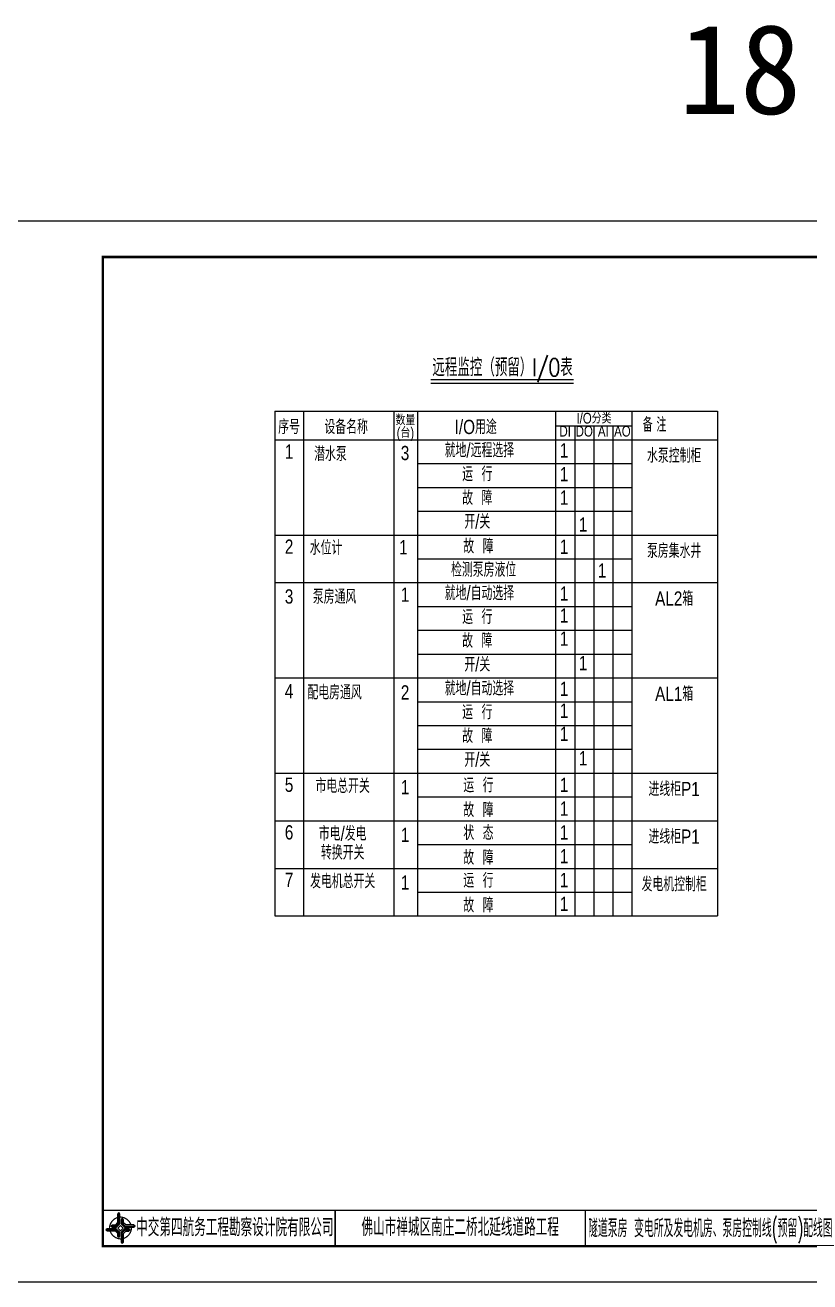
# Model space of a CAD drawing. Header units: millimetres. Extents: x 210068 to 672068, y -299976 to -107099.
# Drawn here: x 630894 to 652853, y -294192 to -259001 of the extents above; entities that cross this region are included whole.
import ezdxf
from ezdxf.enums import TextEntityAlignment as Align

# ---------------------------------------------------------------- set-up
doc = ezdxf.new("R2010")
doc.units = ezdxf.units.MM
doc.header["$LTSCALE"] = 1000
doc.header["$MEASUREMENT"] = 0
doc.layers.add('1', color=1, linetype='Continuous')
doc.layers.add('图框', color=7, linetype='Continuous')
doc.styles.add('-黑体', font='SIMHEI.TTF')
doc.styles.add('fsd', font='mon.shx', dxfattribs={"width": 0.8, "bigfont": 'fsd.shx'})
doc.styles.get("Standard").update_dxf_attribs({"font": 'simplex1.shx', "width": 0.7, "bigfont": 'HZTXT.shx'})
doc.styles.add('四航院', font='simplex1.shx', dxfattribs={"width": 0.7, "height": 3.5, "bigfont": 'HZTXT.shx'})

# ---------------------------------------------------------------- blocks, each defined once
blk = doc.blocks.new('tb')
at = {"lineweight": -3}
h = blk.add_hatch(color=256, dxfattribs=at)
h.paths.add_polyline_path([(-1.23, -0.13), (-3.78, -0.14), (-4.14, -0.41), (-1.4, -0.44), (-0.56, -1.24), (-0.54, -2.62), (-0.27, -2.2), (-0.26, -1.06)])
h.paths.add_polyline_path([(0.13, -1.08), (0.14, -3.86), (0.41, -4.26), (0.44, -1.24), (1.25, -0.43), (2.66, -0.43), (2.26, -0.16), (1.07, -0.15)])
h.paths.add_polyline_path([(1.08, 0.3), (3.62, 0.3), (4.02, 0.56), (1.25, 0.57), (0.43, 1.39), (0.43, 2.8), (0.16, 2.41), (0.15, 1.24)])
h.paths.add_polyline_path([(-0.28, 1.21), (-0.28, 3.99), (-0.56, 4.39), (-0.57, 1.41), (-1.38, 0.6), (-2.74, 0.56), (-2.33, 0.3), (-1.2, 0.29)])
for p, q in [((-0.56, 4.39), (-0.57, 1.41)), ((-1.38, 0.6), (-2.74, 0.56)), ((-0.57, 1.41), (-1.38, 0.6)), ((0.43, 2.8), (0.43, 1.39)), ((0.43, 1.39), (1.25, 0.57)), ((1.25, 0.57), (4.02, 0.56)), ((-4.14, -0.41), (-1.4, -0.44)), ((-1.4, -0.44), (-0.56, -1.24)), ((-0.56, -1.24), (-0.54, -2.62)), ((0.41, -4.26), (0.44, -1.24)), ((0.44, -1.24), (1.25, -0.43)), ((1.25, -0.43), (2.66, -0.43))]:
    blk.add_line(p, q, dxfattribs=at)
at = {"lineweight": -3, "flags": 128}
for points in [[(-0.9, 3.99), (-0.9, 1.58), (-1.53, 0.91), (-2.34, 0.91), (-2.74, 0.56), (-2.33, 0.3), (-1.2, 0.29), (-0.28, 1.21), (-0.28, 3.99), (-0.56, 4.39)], [(-0.04, 0.77), (0.68, 0.04), (-0.04, -0.69), (-0.77, 0.05)], [(3.62, 0.92), (1.43, 0.92), (0.77, 1.54), (0.77, 2.38), (0.43, 2.8), (0.16, 2.41), (0.15, 1.24), (1.08, 0.3), (3.62, 0.3), (4.02, 0.56)], [(-3.73, -0.76), (-1.54, -0.76), (-0.89, -1.39), (-0.89, -2.21), (-0.54, -2.62), (-0.27, -2.2), (-0.26, -1.06), (-1.23, -0.13), (-3.78, -0.14), (-4.14, -0.41)], [(0.75, -3.85), (0.75, -1.43), (1.4, -0.78), (2.26, -0.78), (2.66, -0.43), (2.26, -0.16), (1.07, -0.15), (0.13, -1.08), (0.14, -3.86), (0.41, -4.26)]]:
    blk.add_lwpolyline(points, close=True, dxfattribs=at)
at = {"lineweight": -3, "const_width": 0.35, "flags": 128}
for points in [[(-0.9, 3.02, 0.324167), (-3.16, -0.14)], [(2.88, 0.92, 0.324403), (-0.24, 3.15)], [(0.75, -2.86, 0.325418), (3.02, 0.26)], [(-2.98, -0.76, 0.322976), (0.14, -2.98)]]:
    blk.add_lwpolyline(points, format="xyb", dxfattribs=at)
blk = doc.blocks.new('series')
at = {"width": 0.75}
for tag, height, p in [('页码', 4, (-35, -19)), ('图名', 5, (-220, -282)), ('图号', 5, (-20, -282))]:
    blk.add_attdef(tag, text='', height=height, dxfattribs=at).set_placement(p, align=Align.MIDDLE_CENTER)

msp = doc.modelspace()

# ---------------------------------------------------------------- linework, layer by layer
msp.add_line((642242.8, -269025.8), (646241.2, -269025.8))
at = {"color": 3}
for p, q in [((637880.1, -269812.6), (637880.1, -283945.9)), ((637880.1, -269812.6), (650273.2, -269812.6)), ((650273.2, -269812.6), (650273.2, -283945.9)), ((637880.1, -283945.9), (650273.2, -283945.9)), ((637880.1, -283945.9), (650273.2, -283945.9))]:
    msp.add_line(p, q, dxfattribs=at)
at = {"color": 7}
for p, q in [((638680.1, -269812.6), (638680.1, -283945.9)), ((641206.5, -269812.6), (641206.5, -283945.9)), ((641873.2, -269812.6), (641873.2, -283945.9)), ((645739.8, -269812.6), (645739.8, -283945.9)), ((647873.2, -269812.6), (647873.2, -283945.9)), ((645739.8, -270220.2), (647873.2, -270220.2)), ((646273.2, -270220.2), (646273.2, -283945.9)), ((646806.5, -270220.2), (646806.5, -283945.9)), ((647339.8, -270220.2), (647339.8, -283945.9)), ((637880.1, -270612.6), (638680.1, -270612.6)), ((638680.1, -270612.6), (647873.2, -270612.6)), ((638680.1, -270612.6), (650273.2, -270612.6)), ((641873.2, -271279.3), (647873.2, -271279.3)), ((641873.2, -271945.9), (647873.2, -271945.9)), ((641873.2, -272612.6), (647873.2, -272612.6)), ((637880.1, -273279.3), (638680.1, -273279.3)), ((638680.1, -273279.3), (650273.2, -273279.3)), ((641873.2, -273945.9), (647873.2, -273945.9)), ((637880.1, -274612.6), (650273.2, -274612.6)), ((641873.2, -275279.3), (647873.2, -275279.3)), ((641873.2, -275945.9), (647873.2, -275945.9)), ((641873.2, -276612.6), (647873.2, -276612.6)), ((637880.1, -277279.3), (650273.2, -277279.3)), ((641873.2, -277945.9), (647873.2, -277945.9)), ((641873.2, -277945.9), (647873.2, -277945.9)), ((641873.2, -278612.6), (647873.2, -278612.6)), ((641873.2, -278612.6), (647873.2, -278612.6)), ((641873.2, -279279.3), (647873.2, -279279.3)), ((637880.1, -279945.9), (650273.2, -279945.9)), ((637880.1, -279945.9), (650273.2, -279945.9)), ((641873.2, -280612.6), (647873.2, -280612.6)), ((637880.1, -281279.3), (650273.2, -281279.3)), ((641873.2, -281945.9), (647873.2, -281945.9)), ((637880.1, -282612.6), (650273.2, -282612.6)), ((641873.2, -283279.3), (647873.2, -283279.3)), ((637880.1, -283945.9), (650273.2, -283945.9)), ((637880.1, -283945.9), (650273.2, -283945.9))]:
    msp.add_line(p, q, dxfattribs=at)
msp.add_lwpolyline([(672068.5, -294191.9), (672068.5, -264491.9), (630068.5, -264491.9), (630068.5, -294191.9)], close=True)
for points, const_width in [([(671068.5, -265491.9), (633068.5, -265491.9), (633068.5, -293191.9), (671068.5, -293191.9), (671068.5, -265491.9)], 70), ([(642242.8, -268925.8), (646241.2, -268925.8)], 40), ([(633068.5, -292191.9), (671068.5, -292191.9)], 40)]:
    msp.add_lwpolyline(points, dxfattribs=dict(const_width=const_width))
at = {"layer": '图框', "const_width": 40}
for points in [[(639568.5, -292191.9), (639568.5, -293191.9)], [(646568.5, -293191.9), (646568.5, -292191.9)]]:
    msp.add_lwpolyline(points, dxfattribs=at)

# ---------------------------------------------------------------- block references
ref = msp.add_blockref('series', (672068.5, -264491.9), dxfattribs=dict(xscale=100, yscale=100, zscale=100))
ref.add_attrib('页码', '第  18  页    共  19  页', dxfattribs={"height": 400, "width": 0.75}).set_placement((668568.5, -266391.9), align=Align.MIDDLE_CENTER)
ref.add_attrib('图名', '隧道泵房 变电所及发电机房、泵房控制线(预留)配线图', dxfattribs={"height": 500, "width": 0.55}).set_placement((650068.5, -292691.9), align=Align.MIDDLE_CENTER)
ref.add_attrib('图号', 'S5-DQ-01-18', dxfattribs={"height": 480, "width": 0.5}).set_placement((670068.5, -292691.9), align=Align.MIDDLE_CENTER)
at = {"lineweight": -3, "xscale": 100, "yscale": 100, "zscale": 100}
msp.add_blockref('tb', (633568, -292691.4), dxfattribs=at)

# ---------------------------------------------------------------- texts
at = {"style": '-黑体'}
msp.add_text('18', height=2520, dxfattribs=at).set_placement((649184.2, -261490.2))
at = {"color": 7, "style": 'fsd'}
for s, height, width, p in [('数量', 300, 0.8, (641534.7, -270205.1)), ('I/O分类', 300, 0.8, (646811.4, -270157.5)), ('序号', 400, 0.8, (638279.2, -270451.7)), ('设备名称', 400, 0.8, (639876.7, -270451.7)), ('(台)', 300, 0.8, (641534.7, -270558.2)), ('I/O用途', 400, 0.8, (643502.2, -270451.7)), ('DI', 300, 0.8, (646007.2, -270522)), ('DO', 300, 0.8, (646540.5, -270522)), ('AI', 300, 0.8, (647073.8, -270522)), ('AO', 300, 0.8, (647607.2, -270522)), ('备 注', 400, 0.7, (648507.4, -270388)), ('1', 400, 0.8, (638279.2, -271143.6)), ('潜水泵', 400, 0.8, (639437, -271208.6)), ('3', 400, 0.8, (641525, -271182.3)), (' 就地/远程选择', 400, 0.8, (643546, -271104.1)), ('1', 400, 0.8, (645974.1, -271109.7)), ('运  行', 400, 0.8, (643546, -271770.7)), ('1', 400, 0.8, (645974.1, -271775.7)), ('故  障', 400, 0.8, (643546, -272437.4)), ('1', 400, 0.8, (645974.1, -272431.8)), ('开/关', 400, 0.8, (643546, -273104.1)), ('1', 400, 0.8, (646507.4, -273182.9)), ('2', 400, 0.8, (638279.2, -273804.7)), ('水位计', 400, 0.8, (639314.1, -273834.6)), ('1', 400, 0.8, (641475.5, -273822)), ('故  障', 400, 0.8, (643579.5, -273793.4)), ('1', 400, 0.8, (645974.1, -273806.9)), ('检测泵房液位', 400, 0.8, (643723.9, -274448.9)), ('1', 400, 0.8, (647040.8, -274473.6)), ('3', 400, 0.8, (638279.2, -275199.4)), ('泵房通风', 400, 0.8, (639552.6, -275204.9)), ('1', 400, 0.8, (641525, -275149.1)), (' 就地/自动选择', 400, 0.8, (643546, -275104.1)), ('1', 400, 0.8, (645974.1, -275118.4)), ('运  行', 400, 0.8, (643546, -275770.7)), ('1', 400, 0.8, (645974.1, -275732)), ('故  障', 400, 0.8, (643546, -276437.4)), ('1', 400, 0.8, (645974.1, -276380.6)), ('开/关', 400, 0.8, (643546, -277104.1)), ('1', 400, 0.8, (646507.4, -277064.3)), ('4', 400, 0.8, (638279.2, -277851)), ('配电房通风', 400, 0.8, (639552.6, -277884.2)), ('2', 400, 0.8, (641525, -277885.9)), (' 就地/自动选择', 400, 0.8, (643546, -277770.7)), ('1', 400, 0.8, (645974.1, -277785.1)), ('运  行', 400, 0.8, (643546, -278437.4)), ('1', 400, 0.8, (645974.1, -278398.6)), ('故  障', 400, 0.8, (643546, -279104.1)), ('1', 400, 0.8, (645974.1, -279047.2)), ('开/关', 400, 0.8, (643546, -279770.7)), ('1', 400, 0.8, (646507.4, -279730.9)), ('5', 400, 0.8, (638279.2, -280471.3)), ('市电总开关', 400, 0.8, (639779.7, -280505.2)), ('运  行', 400, 0.8, (643579.5, -280484.8)), ('1', 400, 0.8, (645974.1, -280473.6)), ('1', 400, 0.8, (641528.8, -280538.6)), ('故  障', 400, 0.8, (643579.5, -281177.2)), ('1', 400, 0.8, (645974.1, -281140.3)), ('6', 400, 0.8, (638279.2, -281804.7)), ('市电/发电', 400, 0.8, (639779.7, -281838.5)), ('1', 400, 0.8, (641528.8, -281872)), ('状  态', 400, 0.8, (643579.5, -281818.2)), ('1', 400, 0.8, (645974.1, -281806.9)), ('转换开关', 400, 0.8, (639779.7, -282368.1)), ('故  障', 400, 0.8, (643579.5, -282510.5)), ('1', 400, 0.8, (645974.1, -282473.6)), ('7', 400, 0.8, (638279.2, -283138)), ('发电机总开关', 400, 0.8, (639779.7, -283171.9)), ('1', 400, 0.8, (641528.8, -283205.3)), ('运  行', 400, 0.8, (643579.5, -283151.5)), ('1', 400, 0.8, (645974.1, -283140.3)), ('故  障', 400, 0.8, (643579.5, -283843.8)), ('1', 400, 0.8, (645974.1, -283806.9))]:
    msp.add_text(s, height=height, dxfattribs=dict(at, width=width)).set_placement(p, align=Align.CENTER)
at = {"color": 7, "style": 'fsd', "width": 0.8}
for s, p in [('水泵控制柜', (649055.9, -271036.1)), ('泵房集水井', (649055.9, -273702.7)), ('AL2箱', (649055.9, -275036.1)), ('AL1箱', (649055.9, -277702.7)), ('进线柜P1', (649055.9, -280369.4)), ('进线柜P1', (649055.9, -281702.7)), ('发电机控制柜', (649055.9, -283036.1))]:
    msp.add_text(s, height=400, dxfattribs=at).set_placement(p, align=Align.MIDDLE)
at = {"layer": '1', "color": 0, "linetype": 'Continuous', "style": '四航院', "width": 0.7}
msp.add_text('远程监控（预留）I/O表', height=500, dxfattribs=at).set_placement((642287.8, -268833.3))
at = {"layer": '图框', "width": 0.65}
for s, p in [('中交第四航务工程勘察设计院有限公司', (636761.6, -292667.1)), ('佛山市禅城区南庄二桥北延线道路工程', (643068.5, -292660.4))]:
    msp.add_text(s, height=500, dxfattribs=at).set_placement(p, align=Align.MIDDLE_CENTER)

doc.saveas('drawing.dxf')
